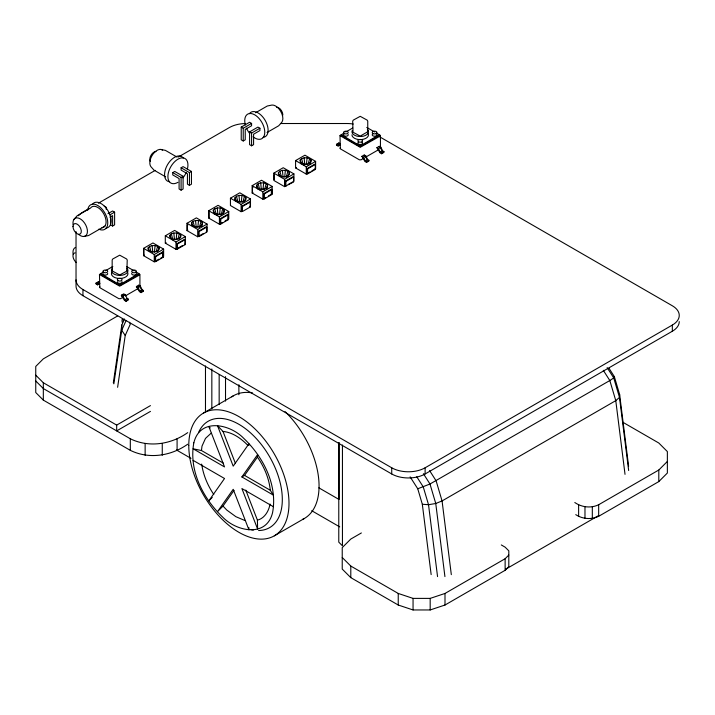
<?xml version="1.0" encoding="UTF-8"?>
<svg xmlns="http://www.w3.org/2000/svg" width="715" height="715" viewBox="0 0 715 715"><rect width="100%" height="100%" fill="white"/><g stroke="black" fill="none" stroke-linecap="round" stroke-linejoin="round"><path stroke-width="1.07" d="M124.508 319.006L121.818 324.985L121.711 330.303L113.855 383.839M609.019 368.288L614.328 376.599L619.601 394.394L619.485 397.415L628.664 470.515M248.802 445.472L248.918 443.809L233.206 466.153L217.494 425.666L223.009 431.44L235.476 463.57M257.427 457.1L257.597 454.606L241.885 476.95L273.3 495.093L270.297 490.267C269.09 478.371 264.201 466.886 257.427 457.1L244.557 475.404L241.885 476.95M154.458 252.073L155.066 245.567L152.134 245.567L149.596 246.416L148.13 247.882L148.13 249.58L149.596 251.045L152.134 251.894L155.066 251.894L157.613 251.045L159.079 249.58L159.079 247.882L157.613 246.416L155.066 245.567M176.784 233.036L176.176 239.543L174.46 239.543L173.852 233.036L176.784 233.036L179.322 233.885L180.797 235.351L180.797 237.04L179.322 238.515L176.784 239.355L173.852 239.355L171.305 238.515L169.839 237.04L169.839 235.351L171.305 233.885L173.852 233.036M198.502 220.497L197.885 227.004L196.178 227.004L195.561 220.497L198.502 220.497L201.04 221.346L202.506 222.812L201.594 226.441M220.211 207.958L222.749 208.807L221.087 214.965L219.603 214.464L220.211 207.958L217.28 207.958L214.732 208.807L213.267 210.273L214.178 213.901M241.929 195.427L241.312 201.934L239.605 201.934L238.989 195.427L241.929 195.427L244.467 196.276L245.933 197.742L245.933 199.431L244.467 200.897L241.929 201.746L238.989 201.746L236.451 200.897L234.985 199.431L234.985 197.742L236.451 196.276L238.989 195.427M264.514 189.886L263.031 189.395L263.638 182.888L260.707 182.888L258.169 183.737L256.694 185.203L257.606 188.832M285.356 170.349L284.74 176.855L283.033 176.855L282.416 170.349L285.356 170.349L287.895 171.198L289.361 172.664L289.361 174.362L287.895 175.827L285.356 176.677L282.416 176.677L279.878 175.827L278.412 174.362L278.412 172.664L279.878 171.198L282.416 170.349M307.942 164.816L306.458 164.325L307.066 157.818L304.134 157.818L301.596 158.659L300.121 160.133L301.042 163.762M223.384 463.186L201.46 450.53L201.996 446.142L205.5 438.393L211.077 433.227M270.029 504.03C268.947 510.876 264.577 518.447 257.427 520.145L257.597 529.011L241.885 488.524L273.3 506.658M113.328 382.865L121.818 324.985M117.618 387.298L125.232 335.451L130.309 324.154L129.495 322.251M156.219 251.546L157.613 246.416M177.937 239.007L179.322 233.885M199.369 227.495L201.04 221.346M242.796 202.425L244.467 196.276M264.791 188.858L266.186 183.737L263.638 182.888M286.223 177.347L287.895 171.198M308.219 163.789L309.613 158.659L307.066 157.818M157.559 251.582L159.079 247.882M179.268 239.042L180.797 235.351M200.987 226.503L202.506 222.812M222.696 213.973L224.224 210.273L222.749 208.807M244.414 201.433L245.933 197.742M266.132 188.894L267.651 185.203L266.186 183.737M287.841 176.364L289.361 172.664M309.559 163.824L311.079 160.133L309.613 158.659M126.144 320.436L121.711 330.303L125.232 335.451M614.328 376.599L613.72 377.931L609.824 380.532L429.983 484.01L417.748 488.774L410.124 476.842M223.312 213.901L224.224 210.273M266.74 188.832L267.651 185.203M310.167 163.762L311.079 160.133M248.874 527.572L248.918 529.788L233.206 489.301L217.494 511.645L223.009 506.059L234.037 490.374M123.391 297.038L120.531 298.682L118.86 298.682L99.823 287.689L99.474 274.48L103.63 271.798M100.618 273.532L119.691 284.793L138.773 273.532M100.618 274.31L119.691 285.562L138.773 274.31M99.474 287.207L99.823 286.724M112.166 270.627L112.166 260.019L112.755 258.991L119.691 255.184L126.635 258.991L127.225 260.019L126.877 271.101L119.691 274.971L112.514 271.101L112.514 270.145M135.761 271.798L139.568 273.997L139.568 274.962L119.691 286.152L99.474 274.48M363.908 158.167L361.057 159.82L359.386 159.82L340.34 148.827L340 135.618L344.156 132.936M341.144 134.67L360.217 145.931L379.299 134.67M341.144 135.439L360.217 146.7L379.299 135.439M340 148.345L340.34 147.862M367.751 131.757L360.217 136.1L353.04 132.239L352.692 121.148L353.281 120.129L360.217 116.322L367.161 120.129L367.751 121.148L367.751 131.757L367.403 131.274M376.287 132.936L380.094 135.135L380.094 136.1L360.217 147.29L340 135.618M73.94 219.398L77.148 215.778L90.51 208.065A11.806 6.819 60 0 1 103.648 213.651A11.806 6.819 60 0 1 101.923 227.826M212.266 497.363L208.816 500.849L224.528 478.505L193.113 460.362M192.469 226.441L191.557 222.812L193.023 221.346L195.561 220.497M202.506 224.51L201.04 225.976L198.502 226.825L195.561 226.825L193.023 225.976L191.557 224.51M224.224 211.971L222.749 213.436L220.211 214.286L217.28 214.286L214.732 213.436L213.267 211.971M267.651 186.901L266.186 188.367L263.638 189.216L260.707 189.216L258.169 188.367L256.694 186.901M311.079 161.822L309.613 163.288L307.066 164.137L304.134 164.137L301.596 163.288L300.121 161.822M342.235 557.503L350.797 566.057L398.237 593.45L413.056 598.392L430.18 598.392L444.998 593.45L505.13 558.728L508.803 555.063M361.37 532.952L350.797 539.056L342.235 547.619L342.235 569.077L350.797 577.631L398.237 605.024L413.056 609.958L430.18 609.958L444.998 605.024L505.13 570.302L508.803 566.638L508.803 550.827L505.13 547.163L501.304 544.946M574.797 502.52C581.742 507.346 590.992 508.472 598.67 504.727L658.801 470.014L667.363 461.452M575.754 514.639C582.493 519.126 591.359 519.814 598.67 516.302L658.801 481.588L667.363 473.026L667.363 451.567L658.801 443.014L622.747 422.199M99.903 283.498L97.562 284.847L95.98 283.935L95.98 283.158L97.24 283.891L99.072 282.336M97.562 284.847L99.385 283.292M340.429 144.627L338.088 145.985L336.506 145.065L336.506 144.296L337.766 145.029L339.589 143.474M338.088 145.985L339.911 144.43M88.732 208.762L82.949 212.105A23.622 13.639 0 0 0 78.462 215.716M98.375 203.203L155.244 170.367M178.375 157.005L229.461 127.511A23.622 13.639 0 0 1 245.236 123.534M255.63 112.729L267.285 106.008L272.013 105.042A10.225 5.908 60 0 1 280.745 111.406A10.225 5.908 60 0 1 281.898 122.149L278.689 125.769L267.044 132.49M241.223 127.091L249.58 122.265L251.582 123.427L251.582 125.742L245.236 129.406L245.236 139.818L243.225 140.971L241.223 139.818L241.223 127.091L243.225 128.244L251.582 123.427M172.744 172.601L174.746 171.448L183.094 176.265L183.094 189.001L181.092 190.154L179.09 189.001L179.09 178.58L172.744 174.916L172.744 172.601L181.092 177.427L183.094 176.265M181.092 167.784L183.094 166.622L191.45 171.448L191.45 184.175L189.448 185.337L187.437 184.175L187.437 173.763L181.092 170.099L181.092 167.784L189.448 172.601L191.45 171.448M107.974 213.669L112.613 210.988L114.615 212.141L114.615 224.876L112.613 226.029L110.602 224.876L110.602 216.538M249.58 131.909L257.927 127.091L259.929 128.244L259.929 130.559L253.584 134.223L253.584 144.636L251.582 145.797L249.58 144.636L249.58 131.909L251.582 133.07L259.929 128.244M109.976 214.822L114.615 212.141M109.887 217.181L112.613 215.617L112.613 226.029M104.98 226.056L88.553 235.539L83.825 236.504M158.945 259.152L154.27 261.851L143.581 255.675L143.581 248.346L152.939 242.948L163.628 249.115L163.628 256.444L160.866 258.035M182.584 245.504L175.988 249.312L165.299 243.136L165.299 235.807L174.648 230.409L185.337 236.585L185.337 243.913L184.506 244.396L185.006 244.682L185.006 239.668L184.506 239.382L176.82 243.815L176.82 248.829L177.32 249.115L185.006 244.682M203.337 233.519L197.697 236.772L187.008 230.605L187.008 223.277L196.366 217.869L207.055 224.045L207.055 231.374L206.215 231.857L206.715 232.143L206.715 227.129L206.215 226.843L198.538 231.276L198.538 236.29L199.038 236.585L206.715 232.143M222.168 222.651L219.416 224.242L208.726 218.066L208.726 210.737L218.075 205.339L228.764 211.506L228.764 218.835L227.933 219.317L227.933 214.303L228.434 214.598L228.434 219.612L220.747 224.045L220.247 223.759L220.247 218.745L227.933 214.303M230.436 198.198L239.793 192.8L250.482 198.976L250.482 206.304L249.642 206.787L250.143 207.073L250.143 202.059L249.642 201.773L241.965 206.206L241.965 211.22L241.125 211.703L230.436 205.527L230.436 198.198L241.125 204.374L250.482 198.976M265.596 197.572L262.843 199.163L252.154 192.996L252.154 185.668L261.502 180.26L272.192 186.436L272.192 193.765L268.483 195.91M285.392 186.15L285.392 181.136L293.07 176.694L293.579 176.989L293.579 182.003L284.552 186.633L273.863 180.457L273.863 173.128L283.22 167.73L293.91 173.897L293.91 181.226M309.988 171.949L306.27 174.094L295.581 167.918L295.581 160.589L304.93 155.191L315.619 161.367L315.619 168.695L311.91 170.84M105.311 270.824L112.827 266.489M345.837 131.962L352.718 127.985M95.98 283.158L98.312 281.808L99.582 282.541L97.24 283.891M143.581 255.675L144.412 255.192M165.299 243.136L166.13 242.653M187.008 230.605L187.848 230.123L187.339 229.828L187.339 224.814L187.848 225.109M208.726 218.066L209.558 217.583M252.154 192.996L252.985 192.514L252.484 192.219L252.484 187.205L252.985 187.5M295.581 167.918L296.412 167.435M336.506 144.296L338.839 142.946L340.108 143.679L337.766 145.029M336.506 145.065L338.839 143.715L338.839 142.946M143.581 248.346L154.27 254.522L163.628 249.115M165.299 235.807L175.988 241.983L185.337 236.585M187.008 223.277L197.697 229.444L207.055 224.045M208.726 210.737L219.416 216.913L228.764 211.506M252.154 185.668L262.843 191.834L272.192 186.436M273.863 173.128L284.552 179.304L293.91 173.897M295.581 160.589L306.27 166.765L315.619 161.367M155.11 256.354L162.788 251.912L163.288 252.207L163.288 257.221L155.611 261.654L155.11 261.368L155.11 256.354L155.611 256.64L163.288 252.207M263.674 193.667L271.36 189.234L271.861 189.52L271.861 194.534L264.175 198.976L263.674 198.681L263.674 193.667L264.175 193.962L271.861 189.52M307.101 168.597L314.788 164.164L315.288 164.45L315.288 169.464L307.602 173.897L307.101 173.611L307.101 168.597L307.602 168.883L315.288 164.45M176.82 243.815L177.32 244.101L185.006 239.668M198.538 231.276L199.038 231.571L206.715 227.129M220.247 218.745L220.747 219.031L228.434 214.598M241.965 206.206L242.465 206.492L250.143 202.059M285.392 181.136L285.893 181.422L293.579 176.989M225.046 220.98L226.968 219.871M288.27 184.479L293.07 181.708M241.965 211.22L242.465 211.506L250.143 207.073M121.362 295.206L123.704 293.856L125.286 294.777L127.118 298.441L128.378 299.165L128.378 299.943L126.046 301.292L124.455 300.372L121.362 295.206L122.953 296.126L124.776 299.791L126.046 300.514L128.378 299.165M136.395 286.527L138.737 285.178L140.319 286.098L142.151 289.754L143.411 290.487L143.411 291.264L141.078 292.614L139.488 291.693L136.395 286.527L137.986 287.448L139.809 291.112L141.078 291.836L143.411 290.487M361.888 156.344L364.23 154.994L365.812 155.906L367.644 159.57L368.904 160.303L368.904 161.072L366.572 162.421L364.981 161.51L361.888 156.344L363.479 157.255L365.302 160.92L366.572 161.653L368.904 160.303M376.921 147.665L379.263 146.316L380.845 147.227L382.668 150.892L383.937 151.625L383.937 152.393L381.604 153.743L380.014 152.831L376.921 147.665L378.512 148.577L380.335 152.241L381.604 152.974L383.937 151.625M121.362 295.983L123.704 294.634M136.395 287.305L138.737 285.955L138.737 285.178M122.953 296.126L125.286 294.777M137.986 287.448L140.319 286.098M363.479 157.255L365.812 155.906M378.512 148.577L380.845 147.227M125.295 295.939L138.621 288.243M365.812 157.068L378.19 149.927M124.776 299.791L127.118 298.441M139.809 291.112L142.151 289.754M365.302 160.92L367.644 159.57M380.335 152.241L382.668 150.892M117.662 315.932L43.329 358.85L35.75 366.429L35.75 392.535L43.329 400.123L130.318 450.343C148.899 459.513 171.135 455.991 187.705 444.212M35.75 375.178L43.329 382.757L116.679 425.103L150.454 405.602M150.454 411.393L116.679 430.895L116.679 425.103M203.453 413.073L233.519 395.717M35.75 380.97L43.329 388.549L130.318 438.769C148.899 447.939 171.135 444.417 187.705 432.638M274.319 535.821L304.384 518.464M76.031 279.878A23.622 13.639 0 0 0 82.949 289.521L391.722 467.789A23.622 13.639 0 0 0 425.121 467.789L672.332 325.066A23.622 13.639 0 0 0 672.332 305.779L379.96 136.985M76.031 231.615L76.031 286.054A23.622 13.639 0 0 0 82.949 295.697L391.722 473.965A23.622 13.639 0 0 0 425.121 473.965L672.332 331.242A23.622 13.639 0 0 0 679.25 321.598M505.505 569.319L598.151 515.828M303.258 164.816L306.458 164.325M259.831 189.886L263.031 189.395M216.404 214.965L219.603 214.464M280.468 123.516L346.855 123.516A23.622 13.639 0 0 1 353.273 124.035M417.748 488.774L422.324 504.254L428.526 504.71L435.757 503.494L442.067 500.938L615.776 400.641L619.485 397.415L613.72 377.931L607.133 367.617M223.009 431.44C232.75 432.352 241.357 438.635 247.989 445.499M160.661 149.399L165.388 150.365L177.043 157.094M201.46 450.53L193.113 448.788L224.528 466.931L208.816 426.444L210.201 427.883M244.959 520.547L235.879 516.686L226.798 510.063L223.009 506.059M366.768 127.44L374.606 131.962M314.788 169.178L315.288 169.464M271.861 194.534L271.36 194.248L271.36 189.234M165.63 176.855L153.984 170.125L150.776 166.515A10.225 5.908 -60 0 1 152.894 154.261A10.225 5.908 -60 0 1 162.591 150.159M227.933 219.317L228.434 219.612M104.256 206.161L106.267 207.323L106.267 209.441M163.288 257.221L162.788 256.926L162.788 251.912M126.564 266.489L134.08 270.824M143.411 291.264L141.829 290.344L140.462 287.6M318.863 487.836L339.107 499.517L339.107 442.576M311.704 510.707L339.723 526.884M244.557 475.404L270.297 490.267M176.507 450.003L190.994 458.369M126.877 270.145L127.225 270.627M213.785 494.476C207.627 485.44 203.248 474.93 201.675 464.098M603.299 370.316L609.824 380.532L615.776 400.641L625.026 474.349M429.59 470.604L436.114 480.82L442.067 500.938L451.317 574.646M423.396 473.696L429.983 484.01L435.757 503.494L444.927 576.594M416.765 476.753L423.262 486.915L428.526 504.71L437.553 576.603M380.532 147.817L381.899 150.561M365.499 156.496L366.867 159.239M234.985 199.431L235.896 201.371M300.121 160.133L301.65 163.824M278.412 172.664L279.931 176.364M256.694 185.203L258.222 188.894M234.985 197.742L236.504 201.433M213.267 210.273L214.786 213.973M191.557 222.812L193.077 226.503M169.839 235.351L170.983 238.122M148.13 247.882L149.65 251.582M245.763 490.088L257.427 520.145M301.596 158.659L302.981 163.789M279.878 171.198L281.549 177.347M258.169 183.737L259.554 188.858M236.451 196.276L238.122 202.425M214.732 208.807L216.127 213.937M193.023 221.346L194.695 227.495M171.305 233.885L172.976 240.034M149.596 246.416L150.99 251.546M619.601 394.394L628.619 466.287M422.324 504.254L431.154 574.601M304.134 157.818L304.742 164.325M260.707 182.888L261.315 189.395M217.28 207.958L217.887 214.464M152.134 245.567L152.751 252.073M672.332 325.066L672.332 331.242M658.801 470.014L658.801 481.588M598.67 504.727L598.67 516.302M592.315 506.846L592.315 518.42M584.977 506.846L584.977 518.42M578.623 504.727L578.623 516.302M505.13 558.728L505.13 570.302M444.998 593.45L444.998 605.024M430.18 598.392L430.18 609.958M425.121 467.789L425.121 473.965M413.056 598.392L413.056 609.958M398.237 593.45L398.237 605.024M391.722 467.789L391.722 473.965M381.604 152.974L381.604 153.743M380.443 135.618L380.443 147.281M379.263 146.316L379.263 147.084M366.572 161.653L366.572 162.421M364.23 154.994L364.23 155.763M350.797 566.057L350.797 577.631M342.44 445.016L342.44 545.813L338.776 542.14L338.776 442.612M307.602 168.883L307.602 173.897M306.27 166.765L306.27 174.094M285.893 181.422L285.893 186.436M284.552 179.304L284.552 186.633M274.203 174.674L274.203 179.688M264.175 193.962L264.175 198.976M262.843 191.834L262.843 199.163M251.582 133.07L251.582 145.797M243.225 128.244L243.225 140.971M242.465 206.492L242.465 211.506M241.125 204.374L241.125 211.703M238.881 384.715L238.881 394.76M225.52 376.653L225.52 401.124M220.747 219.031L220.747 224.045M219.416 216.913L219.416 224.242M219.165 374.669L219.165 404.583M211.837 368.958L211.837 408.917M209.057 212.284L209.057 217.297M205.482 365.946L205.482 412.466M199.038 231.571L199.038 236.585M197.697 229.444L197.697 236.772M189.448 172.601L189.448 185.337M181.092 177.427L181.092 190.154M177.32 244.101L177.32 249.115M177.088 438.769L177.088 450.343M175.988 241.983L175.988 249.312M162.26 443.711L162.26 455.285M155.611 256.64L155.611 261.654M154.27 254.522L154.27 261.851M145.136 443.711L145.136 455.285M143.912 249.893L143.912 254.906M141.078 291.836L141.078 292.614M139.917 274.48L139.917 287.207M130.318 438.769L130.318 450.343M126.046 300.514L126.046 301.292M98.312 281.808L98.312 282.586M82.949 289.521L82.949 295.697M43.329 382.757L43.329 400.123M76.433 262.602A5.908 3.405 60 0 1 73.037 256.739A5.908 3.405 60 0 1 75.057 252.887M73.127 254.147A10.225 5.908 60 0 1 75.567 247.417M123.561 320.508A14.175 8.187 0 0 1 122.506 318.917M122.506 322.778A14.175 8.187 0 0 1 122.506 318.541M150.365 161.456A5.908 3.405 -60 0 1 151.026 155.253A5.908 3.405 -60 0 1 156.067 151.571M177.919 182.343A14.175 8.187 -60 0 1 167.962 175.166A14.175 8.187 -60 0 1 180.243 158.176A14.175 8.187 -60 0 1 187.33 169.321M186.213 172.485A14.175 8.187 -60 0 1 182.933 177.901M169.571 181.762A14.175 8.187 -60 0 1 167.489 164.754A14.175 8.187 -60 0 1 183.255 158.051M276.598 107.214A5.908 3.405 60 0 1 282.863 115.008M245.343 124.955A14.175 8.187 60 0 1 252.994 114.007A14.175 8.187 60 0 1 264.773 132.177A14.175 8.187 60 0 1 253.03 136.815M249.741 133.544A14.175 8.187 60 0 1 246.46 128.128M249.419 113.685A14.175 8.187 60 0 1 265.185 120.397A14.175 8.187 60 0 1 263.102 137.396M92.405 204.338A14.175 8.187 60 0 1 108.171 211.041A14.175 8.187 60 0 1 106.097 228.049M73.127 224.832A10.225 5.908 60 0 1 79.705 218.567A10.225 5.908 60 0 1 87.418 231.928A10.225 5.908 60 0 1 78.713 234.493M87.775 210.121A14.175 8.187 60 0 1 98.089 205.697A14.175 8.187 60 0 1 107.759 222.445A14.175 8.187 60 0 1 98.768 229.166M368.207 133.607A8.267 4.773 0 0 1 361.298 139.577A8.267 4.773 0 0 1 351.95 134.84M367.376 129.37A8.267 4.773 0 0 1 361.298 136.494A8.267 4.773 0 0 1 352.236 130.523M376.251 133.875A2.36 1.367 0 0 1 376.251 135.805A2.36 1.367 0 0 1 372.917 135.805A2.36 1.367 0 0 1 372.917 133.875M348.134 134.492A2.36 1.367 0 0 1 345.247 136.163A2.36 1.367 0 0 1 344.183 133.875M361.888 142.169A2.36 1.367 0 0 1 361.888 144.099A2.36 1.367 0 0 1 358.546 144.099A2.36 1.367 0 0 1 358.546 142.169M127.681 272.478A8.267 4.773 0 0 1 119.691 278.484A8.267 4.773 0 0 1 111.71 272.478M126.859 268.232A8.267 4.773 0 0 1 119.691 275.4A8.267 4.773 0 0 1 112.532 268.232M136.342 273.353A2.36 1.367 0 0 1 134.062 275.069A2.36 1.367 0 0 1 131.775 273.353M107.616 273.353A2.36 1.367 0 0 1 105.328 275.069A2.36 1.367 0 0 1 103.049 273.353M121.979 281.647A2.36 1.367 0 0 1 119.691 283.363A2.36 1.367 0 0 1 117.412 281.647M198.761 432.092A61.419 35.455 60 0 1 268.357 454.633A61.419 35.455 60 0 1 258.615 530.512M253.369 530.083A61.419 35.455 60 0 1 251.206 529.645M231.723 396.87A70.865 40.916 60 0 1 252.574 392.946M285.044 411.581A70.865 40.916 60 0 1 302.49 519.439M193.837 442.817C188.653 470.47 203.033 498.346 222.66 517.097C236.495 531.549 266.516 537.903 272.576 512.637C277.76 484.976 263.379 457.108 243.752 438.358C229.917 423.906 199.896 417.551 193.837 442.817M72.975 226.539A5.908 3.405 60 0 0 79.24 234.332A5.908 3.405 60 0 0 79.24 225.985A5.908 3.405 60 0 0 72.975 226.539M372.917 133.491A2.36 1.367 0 0 0 376.868 132.883A2.36 1.367 0 0 0 373.972 131.211A2.36 1.367 0 0 0 372.917 133.491M344.183 133.491A2.36 1.367 0 0 0 348.134 132.883A2.36 1.367 0 0 0 345.247 131.211A2.36 1.367 0 0 0 344.183 133.491M358.546 141.785A2.36 1.367 0 0 0 362.505 141.177A2.36 1.367 0 0 0 359.609 139.505A2.36 1.367 0 0 0 358.546 141.785M132.391 272.361A2.36 1.367 0 0 0 136.342 271.745A2.36 1.367 0 0 0 133.446 270.073A2.36 1.367 0 0 0 132.391 272.361M103.657 272.361A2.36 1.367 0 0 0 107.616 271.745A2.36 1.367 0 0 0 104.721 270.073A2.36 1.367 0 0 0 103.657 272.361M118.029 280.655A2.36 1.367 0 0 0 121.979 280.039A2.36 1.367 0 0 0 119.083 278.367A2.36 1.367 0 0 0 118.029 280.655M188.778 445.517A70.865 40.916 60 0 0 263.942 539.021A70.865 40.916 60 0 0 263.942 438.804A70.865 40.916 60 0 0 188.778 445.517"/></g></svg>
